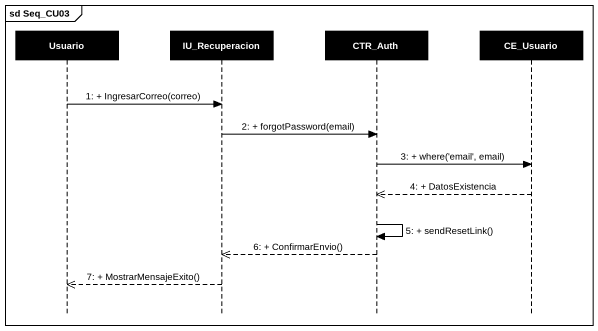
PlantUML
@startuml
mainframe sd Seq_CU03
hide footbox
participant Usuario #000000
participant IU_Recuperacion #000000
participant CTR_Auth #000000
participant CE_Usuario #000000

Usuario -> IU_Recuperacion : 1: + IngresarCorreo(correo)
IU_Recuperacion -> CTR_Auth : 2: + forgotPassword(email)
CTR_Auth -> CE_Usuario : 3: + where('email', email)
CE_Usuario -->> CTR_Auth : 4: + DatosExistencia
CTR_Auth -> CTR_Auth : 5: + sendResetLink()
CTR_Auth -->> IU_Recuperacion : 6: + ConfirmarEnvio()
IU_Recuperacion -->> Usuario : 7: + MostrarMensajeExito()
@enduml
